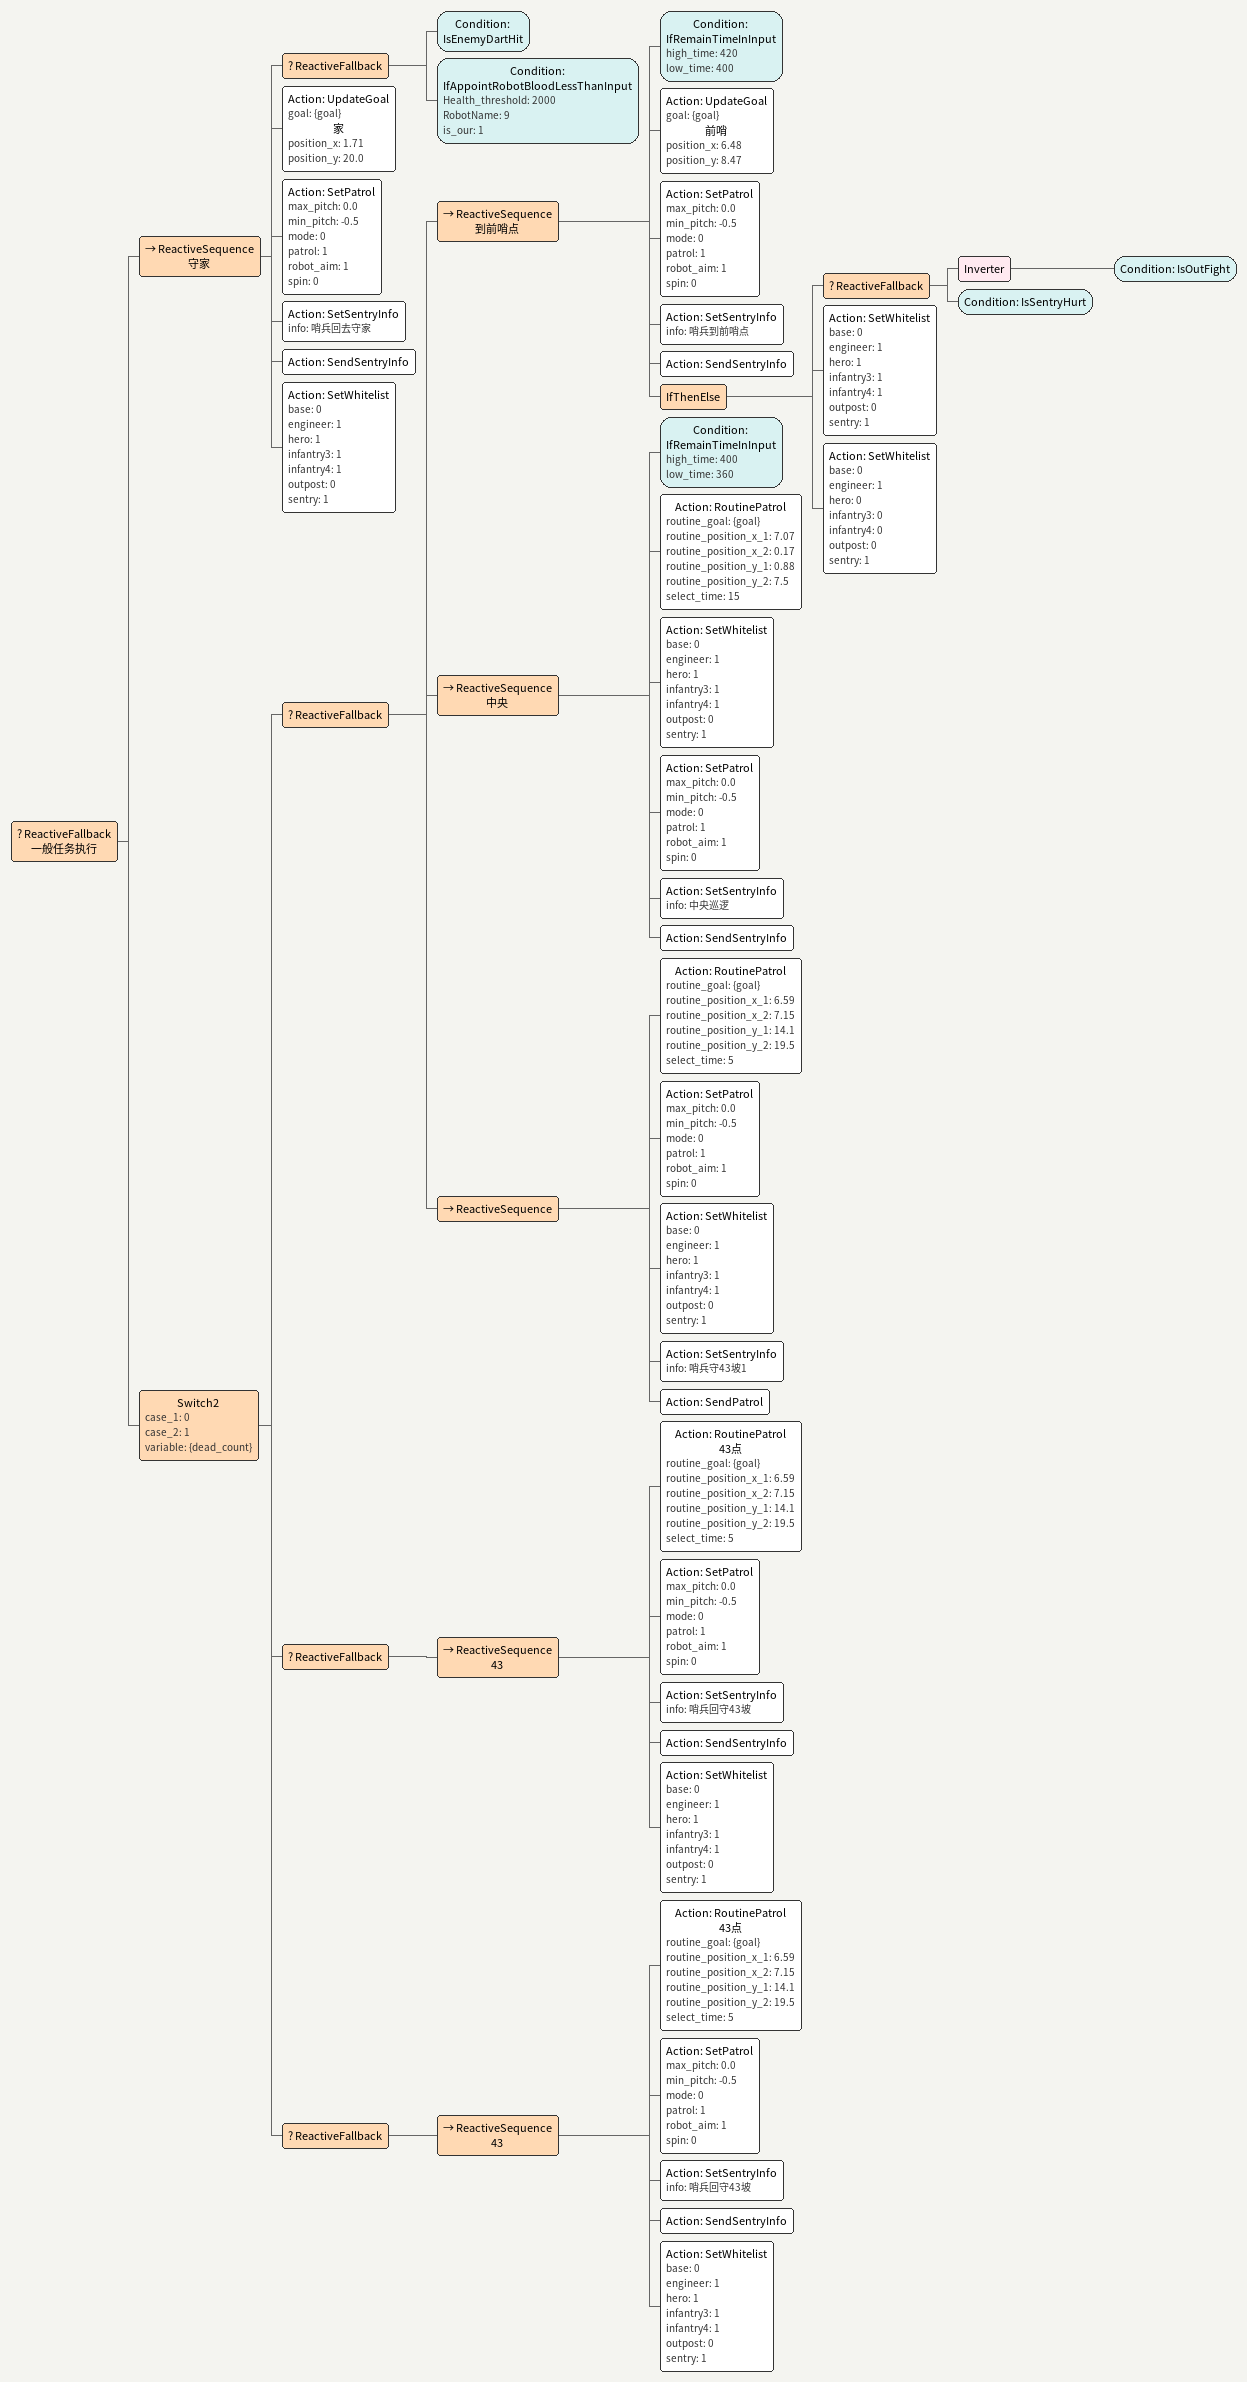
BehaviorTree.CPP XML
<ReactiveFallback name="一般任务执行">
    <ReactiveSequence name="守家">
        <ReactiveFallback>
            <Condition ID="IsEnemyDartHit"/>
            <Condition Health_threshold="2000" ID="IfAppointRobotBloodLessThanInput" RobotName="9" is_our="1"/>
        </ReactiveFallback>
        <Action ID="UpdateGoal" goal="{goal}" name="家" position_x="1.71" position_y="20.0"/>
        <Action ID="SetPatrol" max_pitch="0.0" min_pitch="-0.5" mode="0" patrol="1" robot_aim="1" spin="0"/>
        <Action ID="SetSentryInfo" info="哨兵回去守家"/>
        <Action ID="SendSentryInfo"/>
        <Action ID="SetWhitelist" base="0" engineer="1" hero="1" infantry3="1" infantry4="1" outpost="0" sentry="1"/>
    </ReactiveSequence>
    <Switch2 case_1="0" case_2="1" variable="{dead_count}">
        <ReactiveFallback>
            <ReactiveSequence name="到前哨点">
                <Condition ID="IfRemainTimeInInput" high_time="420" low_time="400"/>
                <Action ID="UpdateGoal" goal="{goal}" name="前哨" position_x="6.48" position_y="8.47"/>
                <Action ID="SetPatrol" max_pitch="0.0" min_pitch="-0.5" mode="0" patrol="1" robot_aim="1" spin="0"/>
                <Action ID="SetSentryInfo" info="哨兵到前哨点"/>
                <Action ID="SendSentryInfo"/>
                <IfThenElse>
                    <ReactiveFallback>
                        <Inverter>
                            <Condition ID="IsOutFight"/>
                        </Inverter>
                        <Condition ID="IsSentryHurt"/>
                    </ReactiveFallback>
                    <Action ID="SetWhitelist" base="0" engineer="1" hero="1" infantry3="1" infantry4="1" outpost="0" sentry="1"/>
                    <Action ID="SetWhitelist" base="0" engineer="1" hero="0" infantry3="0" infantry4="0" outpost="0" sentry="1"/>
                </IfThenElse>
            </ReactiveSequence>
            <ReactiveSequence name="中央">
                <Condition ID="IfRemainTimeInInput" high_time="400" low_time="360"/>
                <Action ID="RoutinePatrol" routine_goal="{goal}" routine_position_x_1="7.07" routine_position_x_2="0.17" routine_position_y_1="0.88" routine_position_y_2="7.5" select_time="15"/>
                <Action ID="SetWhitelist" base="0" engineer="1" hero="1" infantry3="1" infantry4="1" outpost="0" sentry="1"/>
                <Action ID="SetPatrol" max_pitch="0.0" min_pitch="-0.5" mode="0" patrol="1" robot_aim="1" spin="0"/>
                <Action ID="SetSentryInfo" info="中央巡逻"/>
                <Action ID="SendSentryInfo"/>
            </ReactiveSequence>
            <ReactiveSequence>
                <Action ID="RoutinePatrol" routine_goal="{goal}" routine_position_x_1="6.59" routine_position_x_2="7.15" routine_position_y_1="14.1" routine_position_y_2="19.5" select_time="5"/>
                <Action ID="SetPatrol" max_pitch="0.0" min_pitch="-0.5" mode="0" patrol="1" robot_aim="1" spin="0"/>
                <Action ID="SetWhitelist" base="0" engineer="1" hero="1" infantry3="1" infantry4="1" outpost="0" sentry="1"/>
                <Action ID="SetSentryInfo" info="哨兵守43坡1"/>
                <Action ID="SendPatrol"/>
            </ReactiveSequence>
        </ReactiveFallback>
        <ReactiveFallback>
            <ReactiveSequence name="43">
                <Action ID="RoutinePatrol" name="43点" routine_goal="{goal}" routine_position_x_1="6.59" routine_position_x_2="7.15" routine_position_y_1="14.1" routine_position_y_2="19.5" select_time="5"/>
                <Action ID="SetPatrol" max_pitch="0.0" min_pitch="-0.5" mode="0" patrol="1" robot_aim="1" spin="0"/>
                <Action ID="SetSentryInfo" info="哨兵回守43坡"/>
                <Action ID="SendSentryInfo"/>
                <Action ID="SetWhitelist" base="0" engineer="1" hero="1" infantry3="1" infantry4="1" outpost="0" sentry="1"/>
            </ReactiveSequence>
        </ReactiveFallback>
        <ReactiveFallback>
            <ReactiveSequence name="43">
                <Action ID="RoutinePatrol" name="43点" routine_goal="{goal}" routine_position_x_1="6.59" routine_position_x_2="7.15" routine_position_y_1="14.1" routine_position_y_2="19.5" select_time="5"/>
                <Action ID="SetPatrol" max_pitch="0.0" min_pitch="-0.5" mode="0" patrol="1" robot_aim="1" spin="0"/>
                <Action ID="SetSentryInfo" info="哨兵回守43坡"/>
                <Action ID="SendSentryInfo"/>
                <Action ID="SetWhitelist" base="0" engineer="1" hero="1" infantry3="1" infantry4="1" outpost="0" sentry="1"/>
            </ReactiveSequence>
        </ReactiveFallback>
    </Switch2>
</ReactiveFallback>
